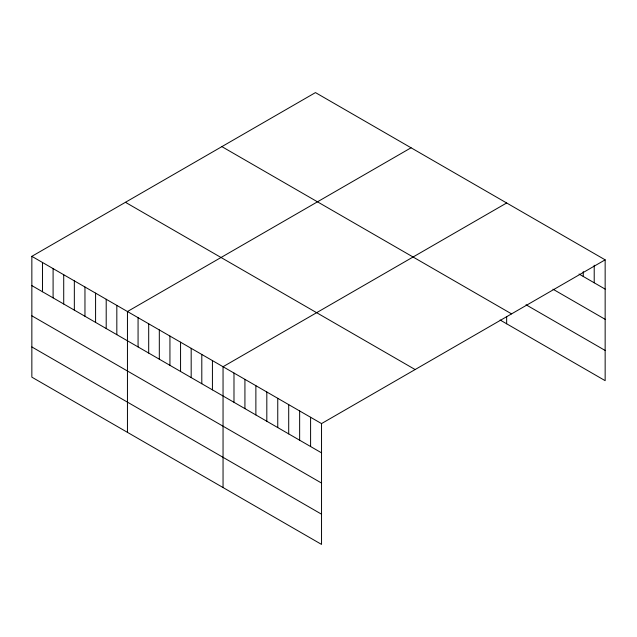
<?xml version="1.0" encoding="UTF-8"?>
<svg xmlns="http://www.w3.org/2000/svg" width="637" height="637" viewBox="0 0 637 637"><rect width="100%" height="100%" fill="white"/><g stroke="black" fill="none" stroke-linecap="round" stroke-linejoin="round"><path stroke-width="0.96" d="M31.85 256.337L321.534 423.589L321.534 544.404L31.85 377.16L31.85 256.337L315.466 92.596L605.15 259.84L605.15 380.663L500.125 320.021M411.064 147.784L127.448 311.533L127.448 432.348M506.654 202.98L223.046 366.721L223.046 487.544M321.534 423.589L605.15 259.84M579.057 274.037L605.15 289.11M552.956 289.19L605.15 319.32M526.019 304.765L605.15 350.446M221.875 146.629L511.559 313.874M125.441 202.303L415.125 369.548M31.85 285.607L321.534 452.851M31.85 315.817L321.534 483.061M31.85 346.942L321.534 514.194M594.21 265.231L594.21 282.788M583.261 271.593L583.261 276.474M506.654 316.47L506.654 323.795M310.593 417.267L310.593 446.537M299.645 410.953L299.645 440.215M288.704 404.63L288.704 433.901M277.756 398.316L277.756 427.578M266.815 391.994L266.815 421.264M255.875 385.68L255.875 414.942M244.927 379.357L244.927 408.628M233.986 373.043L233.986 402.305M212.424 360.59L212.424 389.852M201.802 354.459L201.802 383.721M191.18 348.328L191.18 377.59M180.558 342.188L180.558 371.459M169.936 336.057L169.936 365.327M159.314 329.926L159.314 359.196M148.692 323.795L148.692 353.057M138.07 317.664L138.07 346.926M116.826 305.394L116.826 334.664M106.204 299.263L106.204 328.533M95.582 293.131L95.582 322.402M84.96 287L84.96 316.263M74.338 280.869L74.338 310.131M63.716 274.738L63.716 304M53.094 268.607L53.094 297.869M42.472 262.468L42.472 291.738"/></g></svg>
